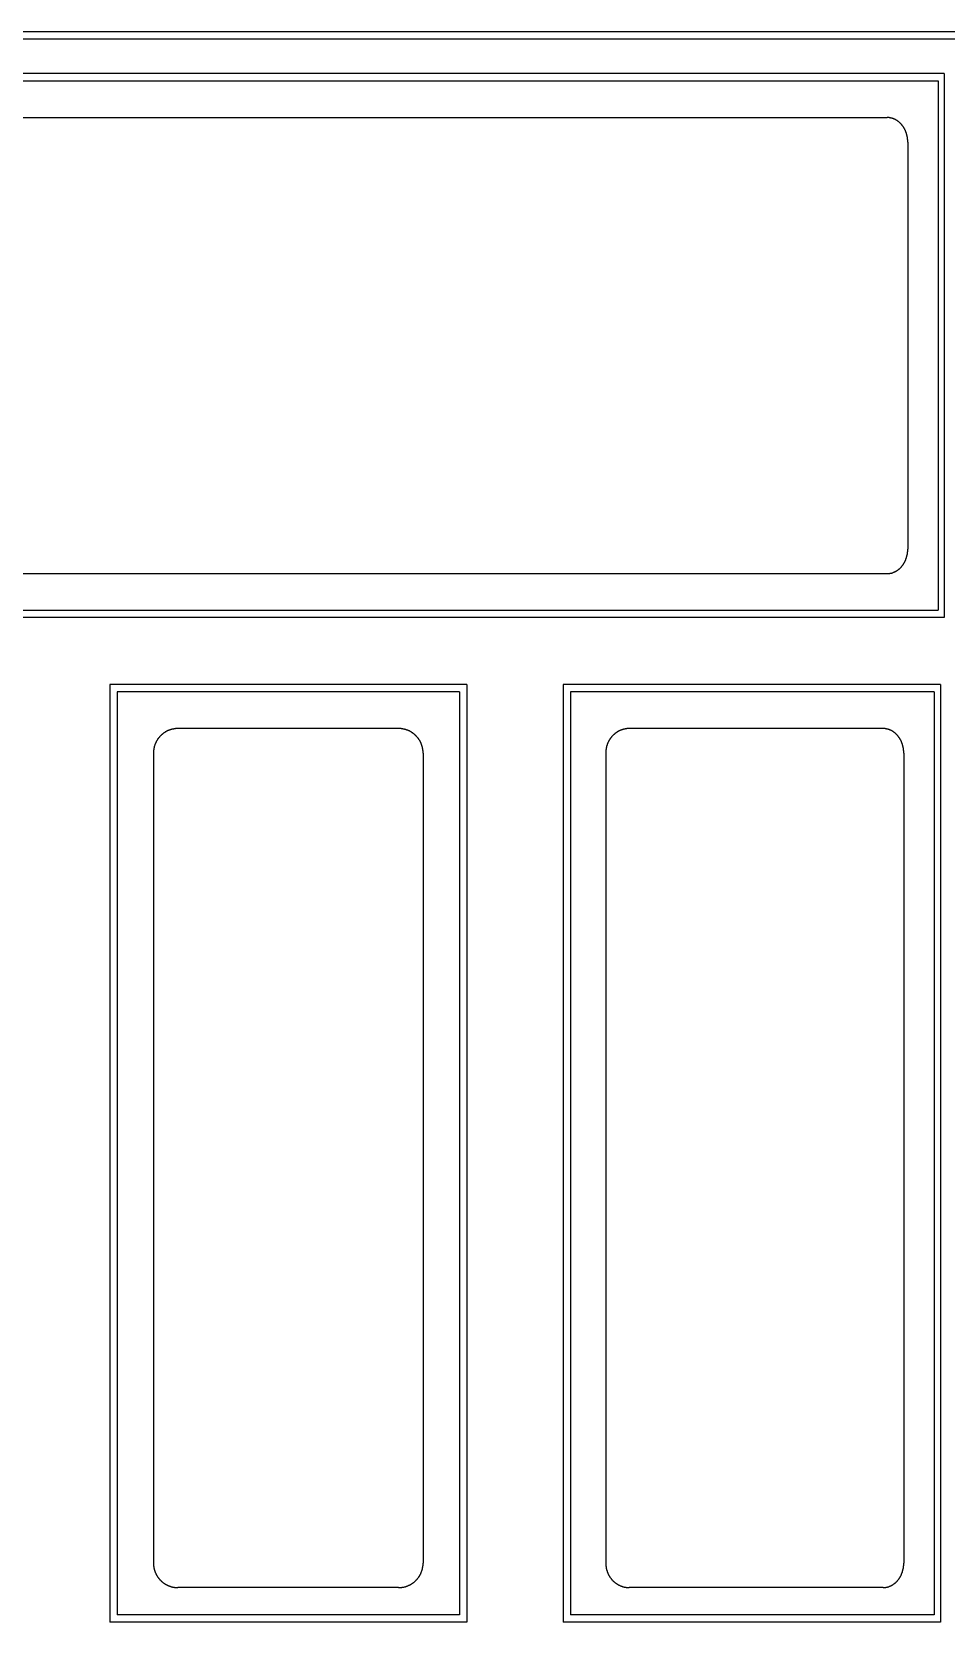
# Model space of a CAD drawing. Extents: x 0 to 54.4, y 0 to 35.2.
# Drawn here: x 37.87 to 45.22, y 15.65 to 28.43 of the extents above; entities that cross this region are included whole.
import ezdxf

# ---------------------------------------------------------------- set-up
doc = ezdxf.new("R2010")
doc.units = 0
doc.layers.add('BODY', color=7, linetype='CONTINUOUS')
doc.layers.add('BODY_PANELS', color=2, linetype='CONTINUOUS')

msp = doc.modelspace()

# ---------------------------------------------------------------- linework, layer by layer
at = {"layer": 'BODY'}
for p, q in [((45.47, 28.431), (34.39, 28.431)), ((45.422, 28.371), (34.438, 28.371)), ((45.2, 28.096), (34.66, 28.096)), ((45.2, 28.096), (45.2, 23.724)), ((45.2, 23.724), (34.66, 23.724)), ((38.496, 23.187), (38.496, 15.653)), ((41.365, 23.187), (38.496, 23.187)), ((41.365, 23.187), (41.365, 15.653)), ((42.138, 23.187), (42.138, 15.653)), ((45.169, 23.187), (42.138, 23.187)), ((45.169, 23.187), (45.169, 15.653)), ((41.365, 15.653), (38.496, 15.653)), ((45.169, 15.653), (42.138, 15.653))]:
    msp.add_line(p, q, dxfattribs=at)
at = {"layer": 'BODY_PANELS'}
for p, q in [((34.709, 28.036), (45.151, 28.036)), ((45.151, 28.036), (45.151, 23.784)), ((35.12, 27.742), (44.741, 27.742)), ((44.907, 27.545), (44.907, 24.275)), ((35.12, 24.078), (44.741, 24.078)), ((34.709, 23.784), (45.151, 23.784)), ((38.555, 23.127), (38.555, 15.713)), ((41.305, 23.127), (38.555, 23.127)), ((41.305, 23.127), (41.305, 15.713)), ((42.197, 23.127), (42.197, 15.713)), ((45.12, 23.127), (42.197, 23.127)), ((45.12, 23.127), (45.12, 15.713)), ((40.817, 22.833), (39.043, 22.833)), ((44.709, 22.833), (42.67, 22.833)), ((38.847, 22.636), (38.847, 16.128)), ((41.014, 22.636), (41.014, 16.128)), ((42.481, 22.636), (42.481, 16.128)), ((44.875, 22.636), (44.875, 16.128)), ((40.817, 15.931), (39.043, 15.931)), ((44.709, 15.931), (42.67, 15.931)), ((41.305, 15.713), (38.555, 15.713)), ((45.12, 15.713), (42.197, 15.713))]:
    msp.add_line(p, q, dxfattribs=at)
for points in [[(44.907, 27.545, 0), (44.907, 27.547, 0), (44.907, 27.549, 0), (44.907, 27.552, 0), (44.907, 27.554, 0), (44.907, 27.557, 0), (44.907, 27.559, 0), (44.907, 27.562, 0), (44.907, 27.564, 0), (44.906, 27.566, 0), (44.906, 27.569, 0), (44.906, 27.571, 0), (44.906, 27.574, 0), (44.905, 27.576, 0), (44.905, 27.578, 0), (44.904, 27.581, 0), (44.904, 27.583, 0), (44.904, 27.585, 0), (44.903, 27.588, 0), (44.903, 27.59, 0), (44.902, 27.593, 0), (44.902, 27.595, 0), (44.901, 27.597, 0), (44.901, 27.599, 0), (44.9, 27.602, 0), (44.9, 27.604, 0), (44.899, 27.607, 0), (44.898, 27.609, 0), (44.898, 27.611, 0), (44.897, 27.613, 0), (44.896, 27.616, 0), (44.895, 27.618, 0), (44.895, 27.62, 0), (44.894, 27.622, 0), (44.893, 27.625, 0), (44.892, 27.627, 0), (44.891, 27.629, 0), (44.891, 27.631, 0), (44.89, 27.633, 0), (44.889, 27.635, 0), (44.888, 27.637, 0), (44.887, 27.64, 0), (44.886, 27.642, 0), (44.885, 27.644, 0), (44.884, 27.646, 0), (44.883, 27.648, 0), (44.882, 27.65, 0), (44.88, 27.652, 0), (44.879, 27.654, 0), (44.878, 27.656, 0), (44.877, 27.658, 0), (44.876, 27.66, 0), (44.875, 27.662, 0), (44.873, 27.664, 0), (44.872, 27.666, 0), (44.871, 27.668, 0), (44.87, 27.67, 0), (44.868, 27.672, 0), (44.867, 27.673, 0), (44.866, 27.675, 0), (44.864, 27.677, 0), (44.863, 27.679, 0), (44.861, 27.68, 0), (44.86, 27.682, 0), (44.859, 27.684, 0), (44.857, 27.686, 0), (44.856, 27.687, 0), (44.854, 27.689, 0), (44.853, 27.691, 0), (44.851, 27.692, 0), (44.85, 27.694, 0), (44.848, 27.695, 0), (44.846, 27.697, 0), (44.845, 27.698, 0), (44.843, 27.7, 0), (44.842, 27.701, 0), (44.84, 27.703, 0), (44.839, 27.704, 0), (44.837, 27.706, 0), (44.835, 27.707, 0), (44.833, 27.709, 0), (44.832, 27.71, 0), (44.83, 27.711, 0), (44.828, 27.712, 0), (44.827, 27.714, 0), (44.825, 27.715, 0), (44.823, 27.716, 0), (44.821, 27.717, 0), (44.819, 27.718, 0), (44.818, 27.72, 0), (44.816, 27.721, 0), (44.814, 27.722, 0), (44.812, 27.723, 0), (44.81, 27.724, 0), (44.808, 27.725, 0), (44.806, 27.726, 0), (44.805, 27.727, 0), (44.803, 27.728, 0), (44.801, 27.729, 0), (44.799, 27.729, 0), (44.797, 27.73, 0), (44.795, 27.731, 0), (44.793, 27.732, 0), (44.791, 27.733, 0), (44.789, 27.733, 0), (44.787, 27.734, 0), (44.785, 27.735, 0), (44.783, 27.735, 0), (44.781, 27.736, 0), (44.779, 27.736, 0), (44.778, 27.737, 0), (44.776, 27.737, 0), (44.773, 27.738, 0), (44.772, 27.738, 0), (44.769, 27.739, 0), (44.767, 27.739, 0), (44.765, 27.739, 0), (44.763, 27.74, 0), (44.761, 27.74, 0), (44.759, 27.741, 0), (44.757, 27.741, 0), (44.755, 27.741, 0), (44.753, 27.741, 0), (44.751, 27.741, 0), (44.749, 27.741, 0), (44.747, 27.741, 0), (44.745, 27.742, 0), (44.743, 27.742, 0), (44.741, 27.742, 0)], [(44.741, 24.078, 0), (44.743, 24.078, 0), (44.745, 24.078, 0), (44.747, 24.078, 0), (44.749, 24.078, 0), (44.751, 24.078, 0), (44.753, 24.078, 0), (44.755, 24.078, 0), (44.757, 24.079, 0), (44.759, 24.079, 0), (44.761, 24.079, 0), (44.763, 24.079, 0), (44.765, 24.08, 0), (44.767, 24.08, 0), (44.769, 24.081, 0), (44.772, 24.081, 0), (44.773, 24.081, 0), (44.776, 24.082, 0), (44.778, 24.082, 0), (44.779, 24.083, 0), (44.781, 24.084, 0), (44.783, 24.084, 0), (44.785, 24.085, 0), (44.787, 24.085, 0), (44.789, 24.086, 0), (44.791, 24.087, 0), (44.793, 24.088, 0), (44.795, 24.088, 0), (44.797, 24.089, 0), (44.799, 24.09, 0), (44.801, 24.091, 0), (44.803, 24.092, 0), (44.805, 24.093, 0), (44.806, 24.094, 0), (44.808, 24.095, 0), (44.81, 24.096, 0), (44.812, 24.097, 0), (44.814, 24.098, 0), (44.816, 24.099, 0), (44.818, 24.1, 0), (44.819, 24.101, 0), (44.821, 24.102, 0), (44.823, 24.103, 0), (44.825, 24.105, 0), (44.827, 24.106, 0), (44.828, 24.107, 0), (44.83, 24.108, 0), (44.832, 24.11, 0), (44.833, 24.111, 0), (44.835, 24.112, 0), (44.837, 24.114, 0), (44.839, 24.115, 0), (44.84, 24.116, 0), (44.842, 24.118, 0), (44.843, 24.119, 0), (44.845, 24.121, 0), (44.846, 24.122, 0), (44.848, 24.124, 0), (44.85, 24.125, 0), (44.851, 24.127, 0), (44.853, 24.129, 0), (44.854, 24.13, 0), (44.856, 24.132, 0), (44.857, 24.134, 0), (44.859, 24.135, 0), (44.86, 24.137, 0), (44.861, 24.139, 0), (44.863, 24.141, 0), (44.864, 24.142, 0), (44.866, 24.144, 0), (44.867, 24.146, 0), (44.868, 24.148, 0), (44.87, 24.15, 0), (44.871, 24.152, 0), (44.872, 24.154, 0), (44.873, 24.155, 0), (44.875, 24.157, 0), (44.876, 24.159, 0), (44.877, 24.161, 0), (44.878, 24.163, 0), (44.879, 24.165, 0), (44.88, 24.167, 0), (44.882, 24.169, 0), (44.883, 24.171, 0), (44.884, 24.173, 0), (44.885, 24.175, 0), (44.886, 24.178, 0), (44.887, 24.18, 0), (44.888, 24.182, 0), (44.889, 24.184, 0), (44.89, 24.186, 0), (44.891, 24.188, 0), (44.891, 24.19, 0), (44.892, 24.193, 0), (44.893, 24.195, 0), (44.894, 24.197, 0), (44.895, 24.199, 0), (44.895, 24.201, 0), (44.896, 24.204, 0), (44.897, 24.206, 0), (44.898, 24.208, 0), (44.898, 24.211, 0), (44.899, 24.213, 0), (44.9, 24.215, 0), (44.9, 24.218, 0), (44.901, 24.22, 0), (44.901, 24.222, 0), (44.902, 24.224, 0), (44.902, 24.227, 0), (44.903, 24.229, 0), (44.903, 24.232, 0), (44.904, 24.234, 0), (44.904, 24.236, 0), (44.904, 24.239, 0), (44.905, 24.241, 0), (44.905, 24.243, 0), (44.906, 24.246, 0), (44.906, 24.248, 0), (44.906, 24.25, 0), (44.906, 24.253, 0), (44.907, 24.255, 0), (44.907, 24.258, 0), (44.907, 24.26, 0), (44.907, 24.263, 0), (44.907, 24.265, 0), (44.907, 24.267, 0), (44.907, 24.27, 0), (44.907, 24.272, 0), (44.907, 24.275, 0)], [(39.043, 22.833, 0), (39.041, 22.833, 0), (39.038, 22.833, 0), (39.036, 22.832, 0), (39.034, 22.832, 0), (39.031, 22.832, 0), (39.029, 22.832, 0), (39.026, 22.832, 0), (39.024, 22.832, 0), (39.022, 22.831, 0), (39.019, 22.831, 0), (39.017, 22.831, 0), (39.014, 22.831, 0), (39.012, 22.83, 0), (39.01, 22.83, 0), (39.007, 22.829, 0), (39.005, 22.829, 0), (39.003, 22.828, 0), (39, 22.828, 0), (38.998, 22.827, 0), (38.995, 22.827, 0), (38.993, 22.826, 0), (38.991, 22.826, 0), (38.989, 22.825, 0), (38.986, 22.824, 0), (38.984, 22.823, 0), (38.982, 22.823, 0), (38.979, 22.822, 0), (38.977, 22.821, 0), (38.975, 22.82, 0), (38.973, 22.82, 0), (38.97, 22.819, 0), (38.968, 22.818, 0), (38.966, 22.817, 0), (38.964, 22.816, 0), (38.962, 22.815, 0), (38.959, 22.814, 0), (38.957, 22.813, 0), (38.955, 22.812, 0), (38.953, 22.811, 0), (38.951, 22.809, 0), (38.949, 22.808, 0), (38.947, 22.807, 0), (38.944, 22.806, 0), (38.942, 22.805, 0), (38.94, 22.803, 0), (38.938, 22.802, 0), (38.936, 22.801, 0), (38.934, 22.799, 0), (38.932, 22.798, 0), (38.93, 22.797, 0), (38.928, 22.795, 0), (38.926, 22.794, 0), (38.924, 22.792, 0), (38.922, 22.791, 0), (38.921, 22.79, 0), (38.919, 22.788, 0), (38.917, 22.786, 0), (38.915, 22.785, 0), (38.913, 22.783, 0), (38.911, 22.782, 0), (38.91, 22.78, 0), (38.908, 22.778, 0), (38.906, 22.777, 0), (38.904, 22.775, 0), (38.903, 22.773, 0), (38.901, 22.771, 0), (38.899, 22.77, 0), (38.898, 22.768, 0), (38.896, 22.766, 0), (38.895, 22.764, 0), (38.893, 22.762, 0), (38.892, 22.761, 0), (38.89, 22.759, 0), (38.889, 22.757, 0), (38.887, 22.755, 0), (38.886, 22.753, 0), (38.884, 22.751, 0), (38.883, 22.749, 0), (38.881, 22.747, 0), (38.88, 22.745, 0), (38.879, 22.743, 0), (38.877, 22.741, 0), (38.876, 22.739, 0), (38.875, 22.737, 0), (38.874, 22.735, 0), (38.872, 22.733, 0), (38.871, 22.731, 0), (38.87, 22.729, 0), (38.869, 22.726, 0), (38.868, 22.724, 0), (38.867, 22.722, 0), (38.866, 22.72, 0), (38.865, 22.718, 0), (38.864, 22.715, 0), (38.863, 22.713, 0), (38.862, 22.711, 0), (38.861, 22.709, 0), (38.86, 22.707, 0), (38.859, 22.704, 0), (38.858, 22.702, 0), (38.858, 22.7, 0), (38.857, 22.698, 0), (38.856, 22.695, 0), (38.855, 22.693, 0), (38.855, 22.691, 0), (38.854, 22.688, 0), (38.853, 22.686, 0), (38.853, 22.683, 0), (38.852, 22.681, 0), (38.852, 22.679, 0), (38.851, 22.677, 0), (38.851, 22.674, 0), (38.85, 22.672, 0), (38.85, 22.669, 0), (38.849, 22.667, 0), (38.849, 22.665, 0), (38.849, 22.662, 0), (38.848, 22.66, 0), (38.848, 22.657, 0), (38.848, 22.655, 0), (38.848, 22.653, 0), (38.847, 22.65, 0), (38.847, 22.648, 0), (38.847, 22.645, 0), (38.847, 22.643, 0), (38.847, 22.64, 0), (38.847, 22.638, 0), (38.847, 22.636, 0)], [(41.014, 22.636, 0), (41.014, 22.638, 0), (41.014, 22.64, 0), (41.013, 22.643, 0), (41.013, 22.645, 0), (41.013, 22.648, 0), (41.013, 22.65, 0), (41.013, 22.653, 0), (41.013, 22.655, 0), (41.012, 22.657, 0), (41.012, 22.66, 0), (41.012, 22.662, 0), (41.011, 22.665, 0), (41.011, 22.667, 0), (41.011, 22.669, 0), (41.01, 22.672, 0), (41.01, 22.674, 0), (41.009, 22.677, 0), (41.009, 22.679, 0), (41.008, 22.681, 0), (41.008, 22.683, 0), (41.007, 22.686, 0), (41.007, 22.688, 0), (41.006, 22.691, 0), (41.005, 22.693, 0), (41.004, 22.695, 0), (41.004, 22.698, 0), (41.003, 22.7, 0), (41.002, 22.702, 0), (41.001, 22.704, 0), (41, 22.707, 0), (40.999, 22.709, 0), (40.999, 22.711, 0), (40.998, 22.713, 0), (40.997, 22.715, 0), (40.996, 22.718, 0), (40.995, 22.72, 0), (40.994, 22.722, 0), (40.993, 22.724, 0), (40.992, 22.726, 0), (40.99, 22.729, 0), (40.989, 22.731, 0), (40.988, 22.733, 0), (40.987, 22.735, 0), (40.986, 22.737, 0), (40.984, 22.739, 0), (40.983, 22.741, 0), (40.982, 22.743, 0), (40.98, 22.745, 0), (40.979, 22.747, 0), (40.978, 22.749, 0), (40.976, 22.751, 0), (40.975, 22.753, 0), (40.974, 22.755, 0), (40.972, 22.757, 0), (40.971, 22.759, 0), (40.969, 22.761, 0), (40.968, 22.762, 0), (40.966, 22.764, 0), (40.964, 22.766, 0), (40.963, 22.768, 0), (40.961, 22.77, 0), (40.959, 22.771, 0), (40.958, 22.773, 0), (40.956, 22.775, 0), (40.954, 22.777, 0), (40.953, 22.778, 0), (40.951, 22.78, 0), (40.949, 22.782, 0), (40.947, 22.783, 0), (40.946, 22.785, 0), (40.944, 22.786, 0), (40.942, 22.788, 0), (40.94, 22.79, 0), (40.938, 22.791, 0), (40.936, 22.792, 0), (40.934, 22.794, 0), (40.932, 22.795, 0), (40.93, 22.797, 0), (40.928, 22.798, 0), (40.926, 22.799, 0), (40.924, 22.801, 0), (40.922, 22.802, 0), (40.92, 22.803, 0), (40.918, 22.805, 0), (40.916, 22.806, 0), (40.914, 22.807, 0), (40.912, 22.808, 0), (40.91, 22.809, 0), (40.908, 22.811, 0), (40.906, 22.812, 0), (40.903, 22.813, 0), (40.901, 22.814, 0), (40.899, 22.815, 0), (40.897, 22.816, 0), (40.895, 22.817, 0), (40.892, 22.818, 0), (40.89, 22.819, 0), (40.888, 22.82, 0), (40.886, 22.82, 0), (40.883, 22.821, 0), (40.881, 22.822, 0), (40.879, 22.823, 0), (40.877, 22.823, 0), (40.874, 22.824, 0), (40.872, 22.825, 0), (40.87, 22.826, 0), (40.867, 22.826, 0), (40.865, 22.827, 0), (40.863, 22.827, 0), (40.86, 22.828, 0), (40.858, 22.828, 0), (40.856, 22.829, 0), (40.853, 22.829, 0), (40.851, 22.83, 0), (40.849, 22.83, 0), (40.846, 22.831, 0), (40.844, 22.831, 0), (40.841, 22.831, 0), (40.839, 22.831, 0), (40.837, 22.832, 0), (40.834, 22.832, 0), (40.832, 22.832, 0), (40.829, 22.832, 0), (40.827, 22.832, 0), (40.825, 22.832, 0), (40.822, 22.833, 0), (40.82, 22.833, 0), (40.817, 22.833, 0)], [(42.67, 22.833, 0), (42.667, 22.833, 0), (42.665, 22.833, 0), (42.663, 22.832, 0), (42.66, 22.832, 0), (42.658, 22.832, 0), (42.656, 22.832, 0), (42.653, 22.832, 0), (42.651, 22.832, 0), (42.649, 22.831, 0), (42.647, 22.831, 0), (42.644, 22.831, 0), (42.642, 22.831, 0), (42.64, 22.83, 0), (42.637, 22.83, 0), (42.635, 22.829, 0), (42.633, 22.829, 0), (42.63, 22.828, 0), (42.628, 22.828, 0), (42.626, 22.827, 0), (42.624, 22.827, 0), (42.621, 22.826, 0), (42.619, 22.826, 0), (42.617, 22.825, 0), (42.615, 22.824, 0), (42.613, 22.823, 0), (42.61, 22.823, 0), (42.608, 22.822, 0), (42.606, 22.821, 0), (42.604, 22.82, 0), (42.602, 22.82, 0), (42.599, 22.819, 0), (42.597, 22.818, 0), (42.595, 22.817, 0), (42.593, 22.816, 0), (42.591, 22.815, 0), (42.589, 22.814, 0), (42.587, 22.813, 0), (42.585, 22.812, 0), (42.583, 22.811, 0), (42.581, 22.809, 0), (42.578, 22.808, 0), (42.577, 22.807, 0), (42.575, 22.806, 0), (42.572, 22.805, 0), (42.571, 22.803, 0), (42.569, 22.802, 0), (42.567, 22.801, 0), (42.565, 22.799, 0), (42.563, 22.798, 0), (42.561, 22.797, 0), (42.559, 22.795, 0), (42.557, 22.794, 0), (42.555, 22.792, 0), (42.553, 22.791, 0), (42.552, 22.79, 0), (42.55, 22.788, 0), (42.548, 22.786, 0), (42.546, 22.785, 0), (42.544, 22.783, 0), (42.543, 22.782, 0), (42.541, 22.78, 0), (42.539, 22.778, 0), (42.538, 22.777, 0), (42.536, 22.775, 0), (42.534, 22.773, 0), (42.533, 22.771, 0), (42.531, 22.77, 0), (42.53, 22.768, 0), (42.528, 22.766, 0), (42.527, 22.764, 0), (42.525, 22.762, 0), (42.524, 22.761, 0), (42.522, 22.759, 0), (42.521, 22.757, 0), (42.519, 22.755, 0), (42.518, 22.753, 0), (42.517, 22.751, 0), (42.515, 22.749, 0), (42.514, 22.747, 0), (42.513, 22.745, 0), (42.511, 22.743, 0), (42.51, 22.741, 0), (42.509, 22.739, 0), (42.508, 22.737, 0), (42.506, 22.735, 0), (42.505, 22.733, 0), (42.504, 22.731, 0), (42.503, 22.729, 0), (42.502, 22.726, 0), (42.501, 22.724, 0), (42.5, 22.722, 0), (42.499, 22.72, 0), (42.498, 22.718, 0), (42.497, 22.715, 0), (42.496, 22.713, 0), (42.495, 22.711, 0), (42.494, 22.709, 0), (42.493, 22.707, 0), (42.493, 22.704, 0), (42.492, 22.702, 0), (42.491, 22.7, 0), (42.49, 22.698, 0), (42.489, 22.695, 0), (42.489, 22.693, 0), (42.488, 22.691, 0), (42.488, 22.688, 0), (42.487, 22.686, 0), (42.486, 22.683, 0), (42.486, 22.681, 0), (42.485, 22.679, 0), (42.485, 22.677, 0), (42.484, 22.674, 0), (42.484, 22.672, 0), (42.483, 22.669, 0), (42.483, 22.667, 0), (42.483, 22.665, 0), (42.482, 22.662, 0), (42.482, 22.66, 0), (42.482, 22.657, 0), (42.482, 22.655, 0), (42.481, 22.653, 0), (42.481, 22.65, 0), (42.481, 22.648, 0), (42.481, 22.645, 0), (42.481, 22.643, 0), (42.481, 22.64, 0), (42.481, 22.638, 0), (42.481, 22.636, 0)], [(44.875, 22.636, 0), (44.875, 22.638, 0), (44.875, 22.64, 0), (44.875, 22.643, 0), (44.875, 22.645, 0), (44.875, 22.648, 0), (44.875, 22.65, 0), (44.875, 22.653, 0), (44.875, 22.655, 0), (44.874, 22.657, 0), (44.874, 22.66, 0), (44.874, 22.662, 0), (44.874, 22.665, 0), (44.873, 22.667, 0), (44.873, 22.669, 0), (44.873, 22.672, 0), (44.872, 22.674, 0), (44.872, 22.677, 0), (44.871, 22.679, 0), (44.871, 22.681, 0), (44.87, 22.683, 0), (44.87, 22.686, 0), (44.869, 22.688, 0), (44.869, 22.691, 0), (44.868, 22.693, 0), (44.868, 22.695, 0), (44.867, 22.698, 0), (44.866, 22.7, 0), (44.866, 22.702, 0), (44.865, 22.704, 0), (44.864, 22.707, 0), (44.864, 22.709, 0), (44.863, 22.711, 0), (44.862, 22.713, 0), (44.861, 22.715, 0), (44.86, 22.718, 0), (44.859, 22.72, 0), (44.858, 22.722, 0), (44.858, 22.724, 0), (44.857, 22.726, 0), (44.856, 22.729, 0), (44.855, 22.731, 0), (44.854, 22.733, 0), (44.853, 22.735, 0), (44.852, 22.737, 0), (44.851, 22.739, 0), (44.85, 22.741, 0), (44.849, 22.743, 0), (44.847, 22.745, 0), (44.846, 22.747, 0), (44.845, 22.749, 0), (44.844, 22.751, 0), (44.843, 22.753, 0), (44.841, 22.755, 0), (44.84, 22.757, 0), (44.839, 22.759, 0), (44.838, 22.761, 0), (44.836, 22.762, 0), (44.835, 22.764, 0), (44.834, 22.766, 0), (44.832, 22.768, 0), (44.831, 22.77, 0), (44.83, 22.771, 0), (44.828, 22.773, 0), (44.827, 22.775, 0), (44.825, 22.777, 0), (44.824, 22.778, 0), (44.822, 22.78, 0), (44.821, 22.782, 0), (44.819, 22.783, 0), (44.818, 22.785, 0), (44.816, 22.786, 0), (44.815, 22.788, 0), (44.813, 22.79, 0), (44.811, 22.791, 0), (44.81, 22.792, 0), (44.808, 22.794, 0), (44.806, 22.795, 0), (44.805, 22.797, 0), (44.803, 22.798, 0), (44.801, 22.799, 0), (44.8, 22.801, 0), (44.798, 22.802, 0), (44.796, 22.803, 0), (44.794, 22.805, 0), (44.793, 22.806, 0), (44.791, 22.807, 0), (44.789, 22.808, 0), (44.787, 22.809, 0), (44.785, 22.811, 0), (44.784, 22.812, 0), (44.782, 22.813, 0), (44.78, 22.814, 0), (44.778, 22.815, 0), (44.776, 22.816, 0), (44.774, 22.817, 0), (44.773, 22.818, 0), (44.771, 22.819, 0), (44.769, 22.82, 0), (44.767, 22.82, 0), (44.765, 22.821, 0), (44.763, 22.822, 0), (44.761, 22.823, 0), (44.759, 22.823, 0), (44.757, 22.824, 0), (44.755, 22.825, 0), (44.753, 22.826, 0), (44.751, 22.826, 0), (44.749, 22.827, 0), (44.747, 22.827, 0), (44.745, 22.828, 0), (44.743, 22.828, 0), (44.741, 22.829, 0), (44.739, 22.829, 0), (44.737, 22.83, 0), (44.735, 22.83, 0), (44.733, 22.831, 0), (44.731, 22.831, 0), (44.729, 22.831, 0), (44.727, 22.831, 0), (44.725, 22.832, 0), (44.723, 22.832, 0), (44.721, 22.832, 0), (44.719, 22.832, 0), (44.717, 22.832, 0), (44.715, 22.832, 0), (44.713, 22.833, 0), (44.711, 22.833, 0), (44.709, 22.833, 0)], [(38.847, 16.128, 0), (38.847, 16.125, 0), (38.847, 16.123, 0), (38.847, 16.12, 0), (38.847, 16.118, 0), (38.847, 16.116, 0), (38.847, 16.113, 0), (38.848, 16.111, 0), (38.848, 16.108, 0), (38.848, 16.106, 0), (38.848, 16.104, 0), (38.849, 16.101, 0), (38.849, 16.099, 0), (38.849, 16.096, 0), (38.85, 16.094, 0), (38.85, 16.092, 0), (38.851, 16.089, 0), (38.851, 16.087, 0), (38.852, 16.084, 0), (38.852, 16.082, 0), (38.853, 16.08, 0), (38.853, 16.077, 0), (38.854, 16.075, 0), (38.855, 16.073, 0), (38.855, 16.07, 0), (38.856, 16.068, 0), (38.857, 16.066, 0), (38.858, 16.064, 0), (38.858, 16.061, 0), (38.859, 16.059, 0), (38.86, 16.057, 0), (38.861, 16.055, 0), (38.862, 16.052, 0), (38.863, 16.05, 0), (38.864, 16.048, 0), (38.865, 16.046, 0), (38.866, 16.043, 0), (38.867, 16.041, 0), (38.868, 16.039, 0), (38.869, 16.037, 0), (38.87, 16.035, 0), (38.871, 16.033, 0), (38.872, 16.031, 0), (38.874, 16.029, 0), (38.875, 16.026, 0), (38.876, 16.024, 0), (38.877, 16.022, 0), (38.879, 16.02, 0), (38.88, 16.018, 0), (38.881, 16.016, 0), (38.883, 16.014, 0), (38.884, 16.012, 0), (38.886, 16.01, 0), (38.887, 16.008, 0), (38.889, 16.006, 0), (38.89, 16.005, 0), (38.892, 16.003, 0), (38.893, 16.001, 0), (38.895, 15.999, 0), (38.896, 15.997, 0), (38.898, 15.995, 0), (38.899, 15.994, 0), (38.901, 15.992, 0), (38.903, 15.99, 0), (38.904, 15.988, 0), (38.906, 15.987, 0), (38.908, 15.985, 0), (38.91, 15.983, 0), (38.911, 15.982, 0), (38.913, 15.98, 0), (38.915, 15.979, 0), (38.917, 15.977, 0), (38.919, 15.975, 0), (38.921, 15.974, 0), (38.922, 15.972, 0), (38.924, 15.971, 0), (38.926, 15.969, 0), (38.928, 15.968, 0), (38.93, 15.967, 0), (38.932, 15.965, 0), (38.934, 15.964, 0), (38.936, 15.963, 0), (38.938, 15.961, 0), (38.94, 15.96, 0), (38.942, 15.959, 0), (38.944, 15.957, 0), (38.947, 15.956, 0), (38.949, 15.955, 0), (38.951, 15.954, 0), (38.953, 15.953, 0), (38.955, 15.952, 0), (38.957, 15.951, 0), (38.959, 15.95, 0), (38.962, 15.949, 0), (38.964, 15.948, 0), (38.966, 15.947, 0), (38.968, 15.946, 0), (38.97, 15.945, 0), (38.973, 15.944, 0), (38.975, 15.943, 0), (38.977, 15.942, 0), (38.979, 15.941, 0), (38.982, 15.941, 0), (38.984, 15.94, 0), (38.986, 15.939, 0), (38.989, 15.938, 0), (38.991, 15.938, 0), (38.993, 15.937, 0), (38.995, 15.937, 0), (38.998, 15.936, 0), (39, 15.935, 0), (39.003, 15.935, 0), (39.005, 15.934, 0), (39.007, 15.934, 0), (39.01, 15.934, 0), (39.012, 15.933, 0), (39.014, 15.933, 0), (39.017, 15.932, 0), (39.019, 15.932, 0), (39.022, 15.932, 0), (39.024, 15.932, 0), (39.026, 15.931, 0), (39.029, 15.931, 0), (39.031, 15.931, 0), (39.034, 15.931, 0), (39.036, 15.931, 0), (39.038, 15.931, 0), (39.041, 15.931, 0), (39.043, 15.931, 0)], [(40.817, 15.931, 0), (40.82, 15.931, 0), (40.822, 15.931, 0), (40.825, 15.931, 0), (40.827, 15.931, 0), (40.829, 15.931, 0), (40.832, 15.931, 0), (40.834, 15.931, 0), (40.837, 15.932, 0), (40.839, 15.932, 0), (40.841, 15.932, 0), (40.844, 15.932, 0), (40.846, 15.933, 0), (40.849, 15.933, 0), (40.851, 15.934, 0), (40.853, 15.934, 0), (40.856, 15.934, 0), (40.858, 15.935, 0), (40.86, 15.935, 0), (40.863, 15.936, 0), (40.865, 15.937, 0), (40.867, 15.937, 0), (40.87, 15.938, 0), (40.872, 15.938, 0), (40.874, 15.939, 0), (40.877, 15.94, 0), (40.879, 15.941, 0), (40.881, 15.941, 0), (40.883, 15.942, 0), (40.886, 15.943, 0), (40.888, 15.944, 0), (40.89, 15.945, 0), (40.892, 15.946, 0), (40.895, 15.947, 0), (40.897, 15.948, 0), (40.899, 15.949, 0), (40.901, 15.95, 0), (40.903, 15.951, 0), (40.906, 15.952, 0), (40.908, 15.953, 0), (40.91, 15.954, 0), (40.912, 15.955, 0), (40.914, 15.956, 0), (40.916, 15.957, 0), (40.918, 15.959, 0), (40.92, 15.96, 0), (40.922, 15.961, 0), (40.924, 15.963, 0), (40.926, 15.964, 0), (40.928, 15.965, 0), (40.93, 15.967, 0), (40.932, 15.968, 0), (40.934, 15.969, 0), (40.936, 15.971, 0), (40.938, 15.972, 0), (40.94, 15.974, 0), (40.942, 15.975, 0), (40.944, 15.977, 0), (40.946, 15.979, 0), (40.947, 15.98, 0), (40.949, 15.982, 0), (40.951, 15.983, 0), (40.953, 15.985, 0), (40.954, 15.987, 0), (40.956, 15.988, 0), (40.958, 15.99, 0), (40.959, 15.992, 0), (40.961, 15.994, 0), (40.963, 15.995, 0), (40.964, 15.997, 0), (40.966, 15.999, 0), (40.968, 16.001, 0), (40.969, 16.003, 0), (40.971, 16.005, 0), (40.972, 16.006, 0), (40.974, 16.008, 0), (40.975, 16.01, 0), (40.976, 16.012, 0), (40.978, 16.014, 0), (40.979, 16.016, 0), (40.98, 16.018, 0), (40.982, 16.02, 0), (40.983, 16.022, 0), (40.984, 16.024, 0), (40.986, 16.026, 0), (40.987, 16.029, 0), (40.988, 16.031, 0), (40.989, 16.033, 0), (40.99, 16.035, 0), (40.992, 16.037, 0), (40.993, 16.039, 0), (40.994, 16.041, 0), (40.995, 16.043, 0), (40.996, 16.046, 0), (40.997, 16.048, 0), (40.998, 16.05, 0), (40.999, 16.052, 0), (40.999, 16.055, 0), (41, 16.057, 0), (41.001, 16.059, 0), (41.002, 16.061, 0), (41.003, 16.064, 0), (41.004, 16.066, 0), (41.004, 16.068, 0), (41.005, 16.07, 0), (41.006, 16.073, 0), (41.007, 16.075, 0), (41.007, 16.077, 0), (41.008, 16.08, 0), (41.008, 16.082, 0), (41.009, 16.084, 0), (41.009, 16.087, 0), (41.01, 16.089, 0), (41.01, 16.092, 0), (41.011, 16.094, 0), (41.011, 16.096, 0), (41.011, 16.099, 0), (41.012, 16.101, 0), (41.012, 16.104, 0), (41.012, 16.106, 0), (41.013, 16.108, 0), (41.013, 16.111, 0), (41.013, 16.113, 0), (41.013, 16.116, 0), (41.013, 16.118, 0), (41.013, 16.12, 0), (41.014, 16.123, 0), (41.014, 16.125, 0), (41.014, 16.128, 0)], [(42.481, 16.128, 0), (42.481, 16.125, 0), (42.481, 16.123, 0), (42.481, 16.12, 0), (42.481, 16.118, 0), (42.481, 16.116, 0), (42.481, 16.113, 0), (42.481, 16.111, 0), (42.482, 16.108, 0), (42.482, 16.106, 0), (42.482, 16.104, 0), (42.482, 16.101, 0), (42.483, 16.099, 0), (42.483, 16.096, 0), (42.483, 16.094, 0), (42.484, 16.092, 0), (42.484, 16.089, 0), (42.485, 16.087, 0), (42.485, 16.084, 0), (42.486, 16.082, 0), (42.486, 16.08, 0), (42.487, 16.077, 0), (42.488, 16.075, 0), (42.488, 16.073, 0), (42.489, 16.07, 0), (42.489, 16.068, 0), (42.49, 16.066, 0), (42.491, 16.064, 0), (42.492, 16.061, 0), (42.493, 16.059, 0), (42.493, 16.057, 0), (42.494, 16.055, 0), (42.495, 16.052, 0), (42.496, 16.05, 0), (42.497, 16.048, 0), (42.498, 16.046, 0), (42.499, 16.043, 0), (42.5, 16.041, 0), (42.501, 16.039, 0), (42.502, 16.037, 0), (42.503, 16.035, 0), (42.504, 16.033, 0), (42.505, 16.031, 0), (42.506, 16.029, 0), (42.508, 16.026, 0), (42.509, 16.024, 0), (42.51, 16.022, 0), (42.511, 16.02, 0), (42.513, 16.018, 0), (42.514, 16.016, 0), (42.515, 16.014, 0), (42.517, 16.012, 0), (42.518, 16.01, 0), (42.519, 16.008, 0), (42.521, 16.006, 0), (42.522, 16.005, 0), (42.524, 16.003, 0), (42.525, 16.001, 0), (42.527, 15.999, 0), (42.528, 15.997, 0), (42.53, 15.995, 0), (42.531, 15.994, 0), (42.533, 15.992, 0), (42.534, 15.99, 0), (42.536, 15.988, 0), (42.538, 15.987, 0), (42.539, 15.985, 0), (42.541, 15.983, 0), (42.543, 15.982, 0), (42.544, 15.98, 0), (42.546, 15.979, 0), (42.548, 15.977, 0), (42.55, 15.975, 0), (42.552, 15.974, 0), (42.553, 15.972, 0), (42.555, 15.971, 0), (42.557, 15.969, 0), (42.559, 15.968, 0), (42.561, 15.967, 0), (42.563, 15.965, 0), (42.565, 15.964, 0), (42.567, 15.963, 0), (42.569, 15.961, 0), (42.571, 15.96, 0), (42.572, 15.959, 0), (42.575, 15.957, 0), (42.577, 15.956, 0), (42.578, 15.955, 0), (42.581, 15.954, 0), (42.583, 15.953, 0), (42.585, 15.952, 0), (42.587, 15.951, 0), (42.589, 15.95, 0), (42.591, 15.949, 0), (42.593, 15.948, 0), (42.595, 15.947, 0), (42.597, 15.946, 0), (42.599, 15.945, 0), (42.602, 15.944, 0), (42.604, 15.943, 0), (42.606, 15.942, 0), (42.608, 15.941, 0), (42.61, 15.941, 0), (42.613, 15.94, 0), (42.615, 15.939, 0), (42.617, 15.938, 0), (42.619, 15.938, 0), (42.621, 15.937, 0), (42.624, 15.937, 0), (42.626, 15.936, 0), (42.628, 15.935, 0), (42.63, 15.935, 0), (42.633, 15.934, 0), (42.635, 15.934, 0), (42.637, 15.934, 0), (42.64, 15.933, 0), (42.642, 15.933, 0), (42.644, 15.932, 0), (42.647, 15.932, 0), (42.649, 15.932, 0), (42.651, 15.932, 0), (42.653, 15.931, 0), (42.656, 15.931, 0), (42.658, 15.931, 0), (42.66, 15.931, 0), (42.663, 15.931, 0), (42.665, 15.931, 0), (42.667, 15.931, 0), (42.67, 15.931, 0)], [(44.709, 15.931, 0), (44.711, 15.931, 0), (44.713, 15.931, 0), (44.715, 15.931, 0), (44.717, 15.931, 0), (44.719, 15.931, 0), (44.721, 15.931, 0), (44.723, 15.931, 0), (44.725, 15.932, 0), (44.727, 15.932, 0), (44.729, 15.932, 0), (44.731, 15.932, 0), (44.733, 15.933, 0), (44.735, 15.933, 0), (44.737, 15.934, 0), (44.739, 15.934, 0), (44.741, 15.934, 0), (44.743, 15.935, 0), (44.745, 15.935, 0), (44.747, 15.936, 0), (44.749, 15.937, 0), (44.751, 15.937, 0), (44.753, 15.938, 0), (44.755, 15.938, 0), (44.757, 15.939, 0), (44.759, 15.94, 0), (44.761, 15.941, 0), (44.763, 15.941, 0), (44.765, 15.942, 0), (44.767, 15.943, 0), (44.769, 15.944, 0), (44.771, 15.945, 0), (44.773, 15.946, 0), (44.774, 15.947, 0), (44.776, 15.948, 0), (44.778, 15.949, 0), (44.78, 15.95, 0), (44.782, 15.951, 0), (44.784, 15.952, 0), (44.785, 15.953, 0), (44.787, 15.954, 0), (44.789, 15.955, 0), (44.791, 15.956, 0), (44.793, 15.957, 0), (44.794, 15.959, 0), (44.796, 15.96, 0), (44.798, 15.961, 0), (44.8, 15.963, 0), (44.801, 15.964, 0), (44.803, 15.965, 0), (44.805, 15.967, 0), (44.806, 15.968, 0), (44.808, 15.969, 0), (44.81, 15.971, 0), (44.811, 15.972, 0), (44.813, 15.974, 0), (44.815, 15.975, 0), (44.816, 15.977, 0), (44.818, 15.979, 0), (44.819, 15.98, 0), (44.821, 15.982, 0), (44.822, 15.983, 0), (44.824, 15.985, 0), (44.825, 15.987, 0), (44.827, 15.988, 0), (44.828, 15.99, 0), (44.83, 15.992, 0), (44.831, 15.994, 0), (44.832, 15.995, 0), (44.834, 15.997, 0), (44.835, 15.999, 0), (44.836, 16.001, 0), (44.838, 16.003, 0), (44.839, 16.005, 0), (44.84, 16.006, 0), (44.841, 16.008, 0), (44.843, 16.01, 0), (44.844, 16.012, 0), (44.845, 16.014, 0), (44.846, 16.016, 0), (44.847, 16.018, 0), (44.849, 16.02, 0), (44.85, 16.022, 0), (44.851, 16.024, 0), (44.852, 16.026, 0), (44.853, 16.029, 0), (44.854, 16.031, 0), (44.855, 16.033, 0), (44.856, 16.035, 0), (44.857, 16.037, 0), (44.858, 16.039, 0), (44.858, 16.041, 0), (44.859, 16.043, 0), (44.86, 16.046, 0), (44.861, 16.048, 0), (44.862, 16.05, 0), (44.863, 16.052, 0), (44.864, 16.055, 0), (44.864, 16.057, 0), (44.865, 16.059, 0), (44.866, 16.061, 0), (44.866, 16.064, 0), (44.867, 16.066, 0), (44.868, 16.068, 0), (44.868, 16.07, 0), (44.869, 16.073, 0), (44.869, 16.075, 0), (44.87, 16.077, 0), (44.87, 16.08, 0), (44.871, 16.082, 0), (44.871, 16.084, 0), (44.872, 16.087, 0), (44.872, 16.089, 0), (44.873, 16.092, 0), (44.873, 16.094, 0), (44.873, 16.096, 0), (44.874, 16.099, 0), (44.874, 16.101, 0), (44.874, 16.104, 0), (44.874, 16.106, 0), (44.875, 16.108, 0), (44.875, 16.111, 0), (44.875, 16.113, 0), (44.875, 16.116, 0), (44.875, 16.118, 0), (44.875, 16.12, 0), (44.875, 16.123, 0), (44.875, 16.125, 0), (44.875, 16.128, 0)]]:
    msp.add_polyline3d(points, dxfattribs=at)

doc.saveas('drawing.dxf')
